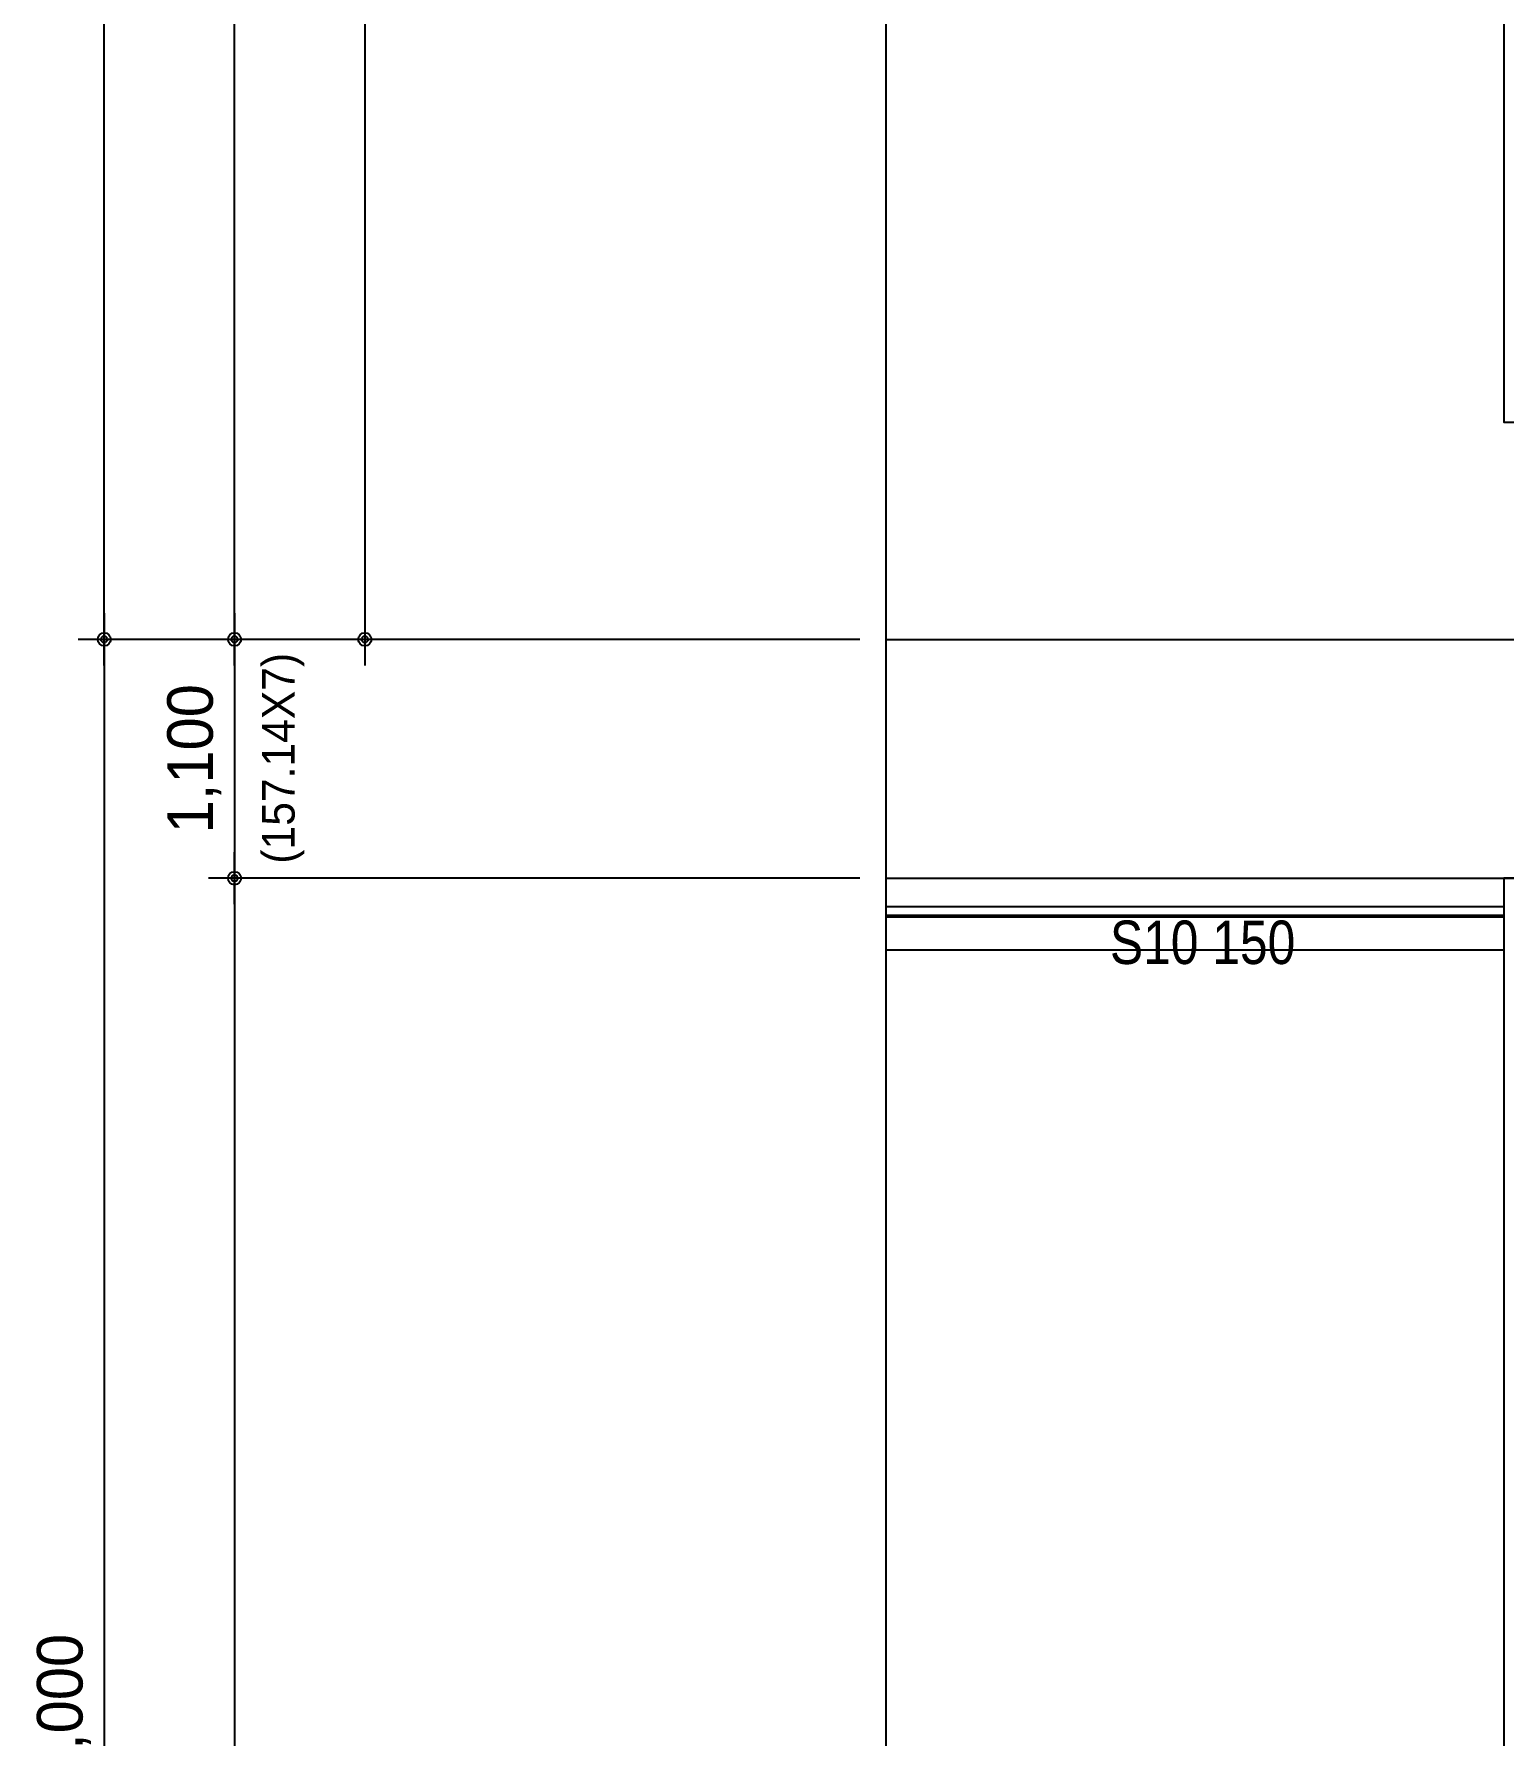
# Model space of a CAD drawing. Header units: millimetres. Extents: x 11948722 to 13111668, y -10771712 to -10232988.
# Drawn here: x 12217714 to 12224483, y -10570684 to -10562846 of the extents above; entities that cross this region are included whole.
import ezdxf
from ezdxf.enums import TextEntityAlignment as Align

# ---------------------------------------------------------------- set-up
doc = ezdxf.new("R2010")
doc.units = ezdxf.units.MM
doc.header["$LTSCALE"] = 150
doc.header["$MEASUREMENT"] = 0
doc.linetypes.add('CEN', pattern=[6.2, 6, -0.1, 0, -0.1])
doc.linetypes.add('HIDDEN', pattern=[2, 1, -1])
doc.layers.get('0').update_dxf_attribs({"linetype": 'CONTINUOUS'})
doc.layers.get('Defpoints').update_dxf_attribs({"color": 117, "linetype": 'CONTINUOUS'})
for name, color, linetype in [('A-중심선', 10, 'CEN'), ('CON-C', 2, 'CONTINUOUS'), ('ELE-06', 6, 'CONTINUOUS'), ('ELE-8', 8, 'CONTINUOUS'), ('ELE08', 8, 'CONTINUOUS'), ('Xref-계단단면도$0$3 dim0', 7, 'CONTINUOUS'), ('Xref-계단단면도$0$dim2', 6, 'CONTINUOUS')]:
    doc.layers.add(name, color=color, linetype=linetype)
doc.styles.add('A.NARROW', font='ARIALN.TTF')
doc.styles.add('Xref-계단단면도$0$나눔고딕 Se', font='')
doc.styles.add('Xref-계단단면도$0$돋움', font='')
doc.styles.get('Xref-계단단면도$0$나눔고딕 Se').set_extended_font_data('Dotum')
doc.styles.get('Xref-계단단면도$0$돋움').set_extended_font_data('Dotum')
doc.dimstyles.new('Xref-계단단면도$0$A1-100', dxfattribs={"dimtxt": 3, "dimasz": 1, "dimexe": 2, "dimexo": 2, "dimgap": 1, "dimtad": 1, "dimdec": 0, "dimzin": 12, "dimdsep": 46, "dimlunit": 6, "dimtxsty": 'Xref-계단단면도$0$나눔고딕 Se', "dimblk1": 'Xref-계단단면도$0$DIMDOT', "dimblk2": 'Xref-계단단면도$0$DIMDOT', "dimsah": 1, "dimcen": -1, "dimdle": 2, "dimclrd": 256, "dimclre": 256, "dimclrt": 3, "dimadec": 0, "dimazin": 0, "dimtfac": 1, "dimtdec": 0, "dimtix": 1, "dimtmove": 2, "dimatfit": 3, "dimldrblk": 'Xref-계단단면도$0$DIMDOT', "dimfxl": 1, "dimtvp": 1, "dimtolj": 1, "dimtzin": 12, "dimlwd": -1, "dimlwe": -1, "dimarcsym": 0})

# ---------------------------------------------------------------- blocks, each defined once
blk = doc.blocks.new('Xref-계단단면도$0$DIMDOT')
at = {"color": 0}
blk.add_line((-2, 0), (2, 0), dxfattribs=at)
for radius in [0.5, 0.25]:
    blk.add_circle((0, 0), radius, dxfattribs=at)
blk = doc.blocks.new('*D37')
at = {"layer": 'Defpoints', "color": 0, "transparency": 16777216}
for p in [(12218037.3, -10531483.8), (12221637.3, -10531483.8), (12221637.3, -10565633.8)]:
    blk.add_point(p, dxfattribs=at)
at = {"layer": 'Xref-계단단면도$0$3 dim0', "transparency": 16777216}
for p, q in [((12221517.3, -10531483.8), (12217917.3, -10531483.8)), ((12218037.3, -10565573.8), (12218037.3, -10531543.8)), ((12221517.3, -10565633.8), (12217917.3, -10565633.8))]:
    blk.add_line(p, q, dxfattribs=at)
at = {"layer": 'Xref-계단단면도$0$3 dim0', "transparency": 16777216, "xscale": 60, "yscale": 60, "zscale": 60}
for p, rotation in [((12218037.3, -10531483.8), 90), ((12218037.3, -10565633.8), 270)]:
    blk.add_blockref('Xref-계단단면도$0$DIMDOT', p, dxfattribs=dict(at, rotation=rotation))
at = {"layer": 'Xref-계단단면도$0$3 dim0', "color": 3, "transparency": 16777216, "insert": (12217852, -10548558.8), "char_height": 210, "attachment_point": 5, "rotation": 90, "style": 'Xref-계단단면도$0$나눔고딕 Se'}
blk.add_mtext('\\A1;34,150', dxfattribs=at)
blk = doc.blocks.new('*D38')
at = {"layer": 'Defpoints', "color": 0, "transparency": 16777216}
for p in [(12221637.3, -10565633.8), (12218037.3, -10575633.8), (12221637.3, -10575633.8)]:
    blk.add_point(p, dxfattribs=at)
at = {"layer": 'Xref-계단단면도$0$3 dim0', "transparency": 16777216}
for p, q in [((12221517.3, -10565633.8), (12217917.3, -10565633.8)), ((12218037.3, -10565693.8), (12218037.3, -10575573.8)), ((12221517.3, -10575633.8), (12217917.3, -10575633.8))]:
    blk.add_line(p, q, dxfattribs=at)
at = {"layer": 'Xref-계단단면도$0$3 dim0', "transparency": 16777216, "xscale": 60, "yscale": 60, "zscale": 60}
for p, rotation in [((12218037.3, -10565633.8), 90), ((12218037.3, -10575633.8), 270)]:
    blk.add_blockref('Xref-계단단면도$0$DIMDOT', p, dxfattribs=dict(at, rotation=rotation))
at = {"layer": 'Xref-계단단면도$0$3 dim0', "color": 3, "transparency": 16777216, "insert": (12217852, -10570633.8), "char_height": 210, "attachment_point": 5, "rotation": 90, "style": 'Xref-계단단면도$0$나눔고딕 Se'}
blk.add_mtext('\\A1;10,000', dxfattribs=at)
blk = doc.blocks.new('*D41')
at = {"layer": 'Defpoints', "color": 0, "transparency": 16777216}
for p in [(12221637.3, -10566733.8), (12218637.3, -10575633.8), (12221637.3, -10575633.8)]:
    blk.add_point(p, dxfattribs=at)
at = {"layer": 'Xref-계단단면도$0$3 dim0', "transparency": 16777216}
for p, q in [((12221517.3, -10566733.8), (12218517.3, -10566733.8)), ((12218637.3, -10566793.8), (12218637.3, -10575573.8)), ((12221517.3, -10575633.8), (12218517.3, -10575633.8))]:
    blk.add_line(p, q, dxfattribs=at)
at = {"layer": 'Xref-계단단면도$0$3 dim0', "transparency": 16777216, "xscale": 60, "yscale": 60, "zscale": 60}
for p, rotation in [((12218637.3, -10566733.8), 90), ((12218637.3, -10575633.8), 270)]:
    blk.add_blockref('Xref-계단단면도$0$DIMDOT', p, dxfattribs=dict(at, rotation=rotation))
at = {"layer": 'Xref-계단단면도$0$3 dim0', "color": 3, "transparency": 16777216, "insert": (12218452, -10571183.8), "char_height": 210, "attachment_point": 5, "rotation": 90, "style": 'Xref-계단단면도$0$나눔고딕 Se'}
blk.add_mtext('\\A1;8,900', dxfattribs=at)
blk = doc.blocks.new('*D49')
at = {"layer": 'Defpoints', "color": 0, "transparency": 16777216}
for p in [(12218637.3, -10555633.8), (12221637.3, -10555633.8), (12221637.3, -10565633.8)]:
    blk.add_point(p, dxfattribs=at)
at = {"layer": 'Xref-계단단면도$0$3 dim0', "transparency": 16777216}
for p, q in [((12221517.3, -10555633.8), (12218517.3, -10555633.8)), ((12218637.3, -10565573.8), (12218637.3, -10555693.8)), ((12221517.3, -10565633.8), (12218517.3, -10565633.8))]:
    blk.add_line(p, q, dxfattribs=at)
at = {"layer": 'Xref-계단단면도$0$3 dim0', "transparency": 16777216, "xscale": 60, "yscale": 60, "zscale": 60}
for p, rotation in [((12218637.3, -10555633.8), 90), ((12218637.3, -10565633.8), 270)]:
    blk.add_blockref('Xref-계단단면도$0$DIMDOT', p, dxfattribs=dict(at, rotation=rotation))
at = {"layer": 'Xref-계단단면도$0$3 dim0', "color": 3, "transparency": 16777216, "insert": (12218452, -10560633.8), "char_height": 210, "attachment_point": 5, "rotation": 90, "style": 'Xref-계단단면도$0$나눔고딕 Se'}
blk.add_mtext('\\A1;10,000', dxfattribs=at)
blk = doc.blocks.new('*D29')
at = {"layer": 'Defpoints', "color": 0, "transparency": 16777216}
for p in [(12221637.3, -10565633.8), (12218637.3, -10566733.8), (12221637.3, -10566733.8)]:
    blk.add_point(p, dxfattribs=at)
at = {"layer": 'Xref-계단단면도$0$3 dim0', "transparency": 16777216}
for p, q in [((12221517.3, -10565633.8), (12218517.3, -10565633.8)), ((12218637.3, -10565693.8), (12218637.3, -10566673.8)), ((12221517.3, -10566733.8), (12218517.3, -10566733.8))]:
    blk.add_line(p, q, dxfattribs=at)
at = {"layer": 'Xref-계단단면도$0$3 dim0', "transparency": 16777216, "xscale": 60, "yscale": 60, "zscale": 60}
for p, rotation in [((12218637.3, -10565633.8), 90), ((12218637.3, -10566733.8), 270)]:
    blk.add_blockref('Xref-계단단면도$0$DIMDOT', p, dxfattribs=dict(at, rotation=rotation))
at = {"layer": 'Xref-계단단면도$0$3 dim0', "color": 3, "transparency": 16777216, "insert": (12218452, -10566183.8), "char_height": 210, "attachment_point": 5, "rotation": 90, "style": 'Xref-계단단면도$0$나눔고딕 Se'}
blk.add_mtext('\\A1;1,100', dxfattribs=at)
blk = doc.blocks.new('*D32')
at = {"layer": 'Defpoints', "color": 0, "transparency": 16777216}
for p in [(12221637.3, -10556733.8), (12219237.3, -10565633.8), (12221637.3, -10565633.8)]:
    blk.add_point(p, dxfattribs=at)
at = {"layer": 'Xref-계단단면도$0$3 dim0', "transparency": 16777216}
for p, q in [((12221517.3, -10556733.8), (12219117.3, -10556733.8)), ((12219237.3, -10556793.8), (12219237.3, -10565573.8)), ((12221517.3, -10565633.8), (12219117.3, -10565633.8))]:
    blk.add_line(p, q, dxfattribs=at)
at = {"layer": 'Xref-계단단면도$0$3 dim0', "transparency": 16777216, "xscale": 60, "yscale": 60, "zscale": 60}
for p, rotation in [((12219237.3, -10556733.8), 90), ((12219237.3, -10565633.8), 270)]:
    blk.add_blockref('Xref-계단단면도$0$DIMDOT', p, dxfattribs=dict(at, rotation=rotation))
at = {"layer": 'Xref-계단단면도$0$3 dim0', "color": 3, "transparency": 16777216, "insert": (12219052, -10561183.8), "char_height": 210, "attachment_point": 5, "rotation": 90, "style": 'Xref-계단단면도$0$나눔고딕 Se'}
blk.add_mtext('\\A1;8,900', dxfattribs=at)

msp = doc.modelspace()

# ---------------------------------------------------------------- linework, layer by layer
at = {"layer": 'A-중심선', "linetype": 'ByBlock', "ltscale": 0.5}
for p, q in [((12221637.3, -10565633.8), (12239263.3, -10565633.8)), ((12221637.3, -10566733.8), (12239263.3, -10566733.8))]:
    msp.add_line(p, q, dxfattribs=at)
at = {"layer": 'CON-C'}
for points in [[(12224482.6, -10556733.8), (12224482.6, -10564633.8), (12224782.6, -10564633.8), (12224782.6, -10556923.8), (12227882.6, -10556923.8), (12227882.6, -10560933.8)], [(12224482.6, -10566733.8), (12224482.6, -10574633.8), (12224782.6, -10574633.8), (12224782.6, -10566923.8), (12227882.6, -10566923.8), (12227882.6, -10570933.8)], [(12228182.6, -10570933.8), (12228182.6, -10566733.8), (12227882.6, -10566733.8), (12227882.6, -10566773.8), (12224782.6, -10566773.8), (12224782.6, -10566733.8), (12224482.6, -10566733.8)], [(12224482.6, -10566913.8), (12221637.3, -10566913.8)], [(12221637.3, -10567063.8), (12224482.6, -10567063.8)]]:
    msp.add_lwpolyline(points, dxfattribs=at)
at = {"layer": 'Defpoints', "ltscale": 1200}
msp.add_lwpolyline([(12221637.3, -10525959.4), (12239263.3, -10525959.4), (12239263.3, -10580484.4), (12221637.3, -10580484.4)], close=True, dxfattribs=at)
at = {"layer": 'ELE-06'}
msp.add_line((12221637.3, -10566733.8), (12224482.6, -10566733.8), dxfattribs=at)
at = {"layer": 'ELE-8', "linetype": 'HIDDEN', "ltscale": 300}
msp.add_line((12221637.3, -10566903.8), (12224482.6, -10566903.8), dxfattribs=at)
at = {"layer": 'ELE08'}
msp.add_line((12221637.3, -10566863.8), (12224482.6, -10566863.8), dxfattribs=at)

# ---------------------------------------------------------------- texts
at = {"layer": 'Defpoints', "style": 'A.NARROW'}
msp.add_text('S10 150', height=200, dxfattribs=at).set_placement((12222668.3, -10567029), align=Align.MIDDLE_LEFT)
at = {"layer": 'Xref-계단단면도$0$dim2', "color": 3, "ltscale": 0.1, "style": 'Xref-계단단면도$0$돋움'}
msp.add_text('(157.14X7)', height=150, rotation=90, dxfattribs=at).set_placement((12218914.3, -10566181.5), align=Align.CENTER)

# ---------------------------------------------------------------- dimensions: what is measured, and where the dimension line sits
at = {"layer": 'Xref-계단단면도$0$3 dim0'}
for base, p1, p2, angle, picture, middle in [((12218037.3, -10531483.8), (12221637.3, -10565633.8), (12221637.3, -10531483.8), 90, '*D37', (12217852, -10548558.8)), ((12218637.3, -10555633.8), (12221637.3, -10565633.8), (12221637.3, -10555633.8), 270, '*D49', (12218452, -10560633.8)), ((12219237.3, -10565633.8), (12221637.3, -10556733.8), (12221637.3, -10565633.8), 90, '*D32', (12219052, -10561183.8)), ((12218037.3, -10575633.8), (12221637.3, -10565633.8), (12221637.3, -10575633.8), 270, '*D38', (12217852, -10570633.8)), ((12218637.3, -10566733.8), (12221637.3, -10565633.8), (12221637.3, -10566733.8), 90, '*D29', (12218452, -10566183.8)), ((12218637.3, -10575633.8), (12221637.3, -10566733.8), (12221637.3, -10575633.8), 90, '*D41', (12218452, -10571183.8))]:
    dim = msp.add_linear_dim(base=base, p1=p1, p2=p2, angle=angle, dimstyle='Xref-계단단면도$0$A1-100', override={"dimscale": 60, "dimtxt": 3.5}, dxfattribs=at)
    dim.commit()
    dim.dimension.update_dxf_attribs({"geometry": picture, "text_midpoint": middle})

doc.saveas('drawing.dxf')
